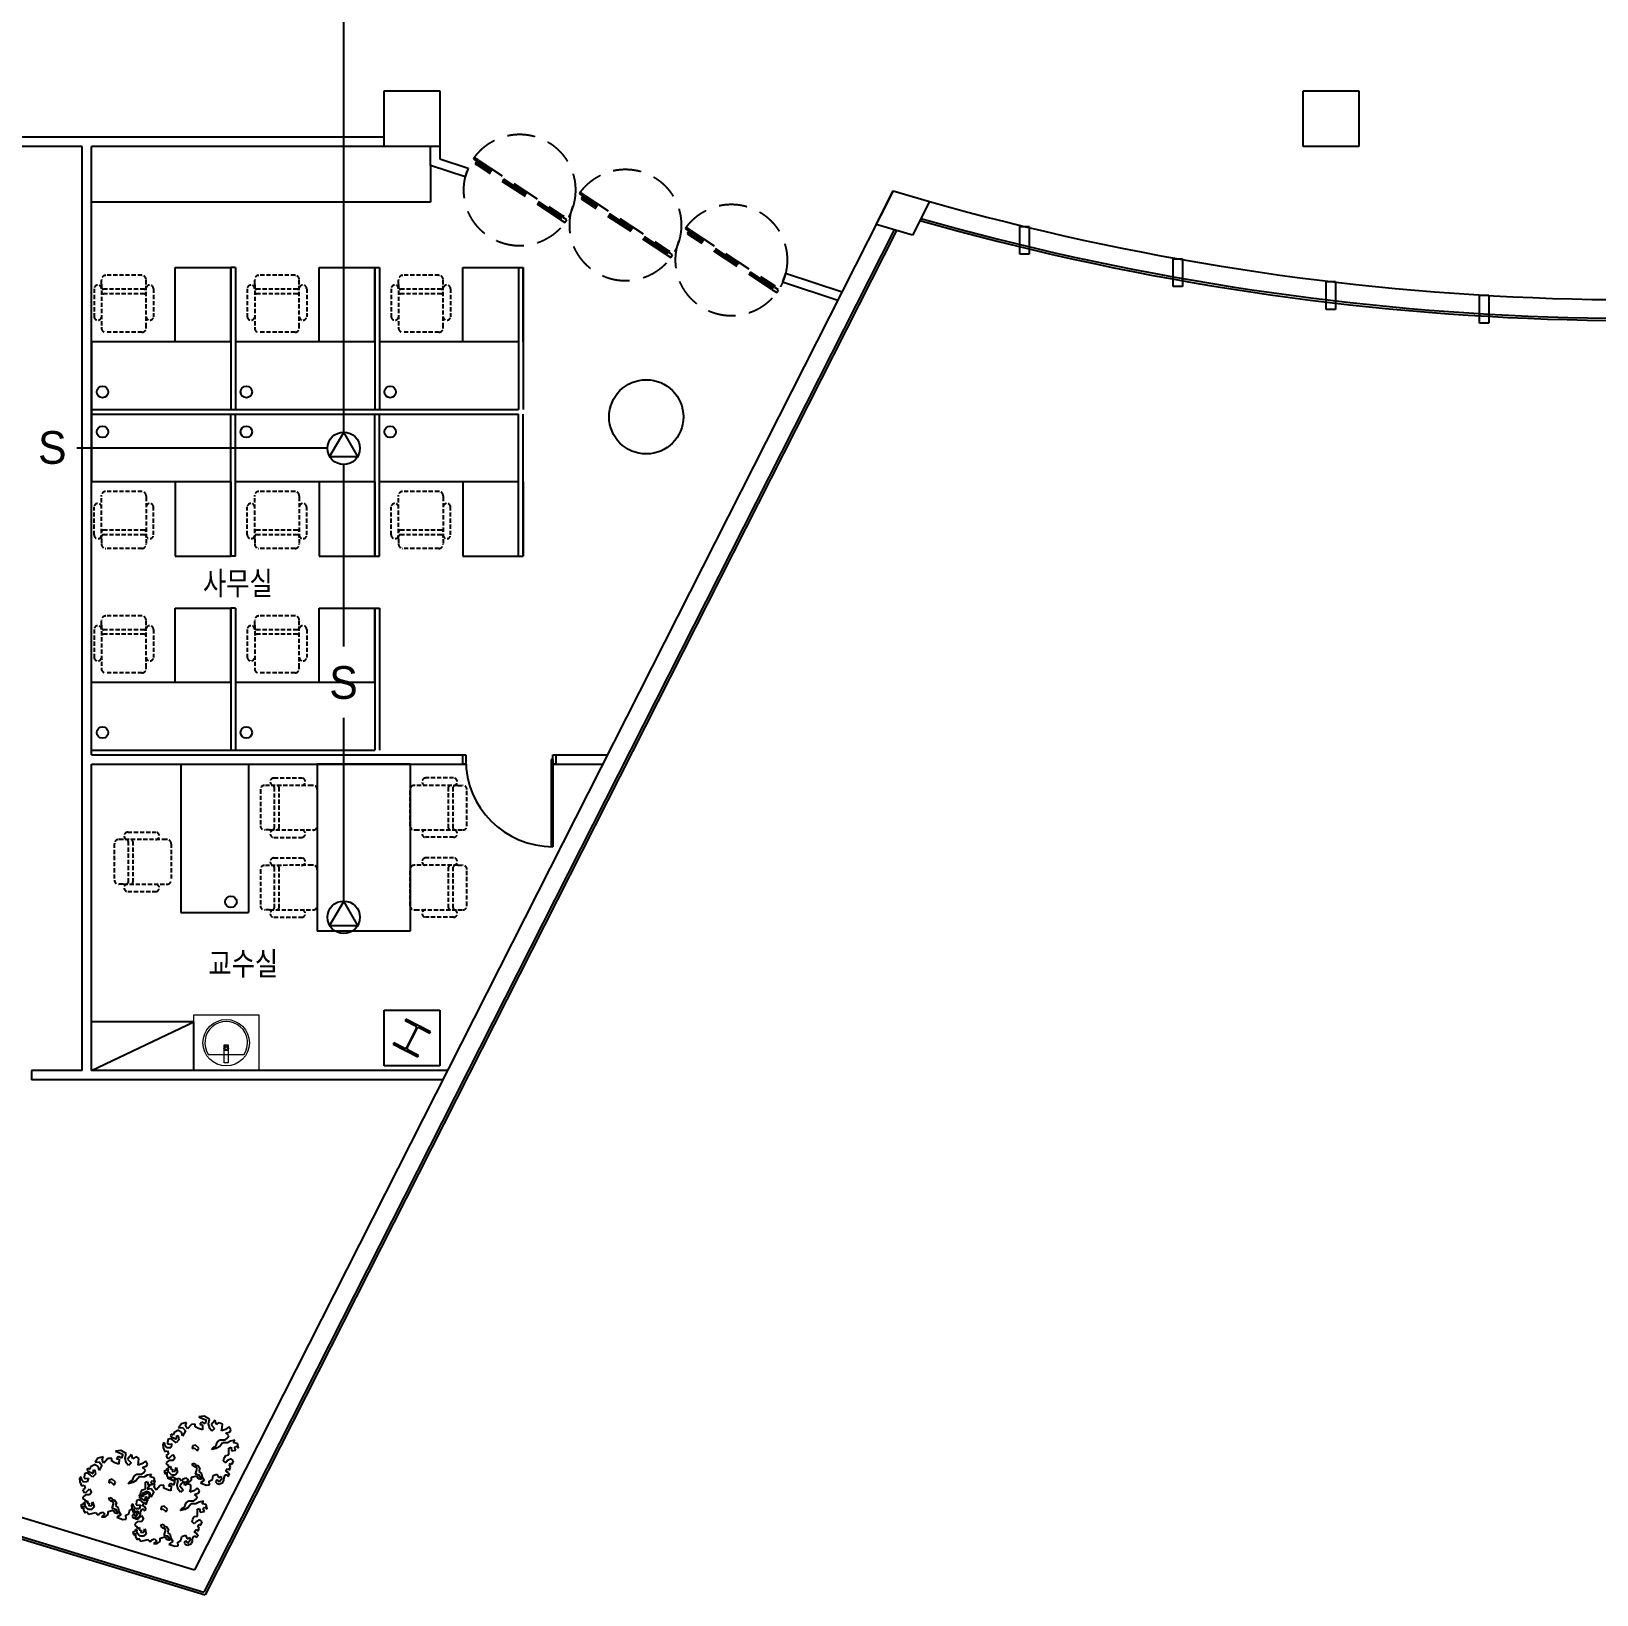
# Model space of a CAD drawing. Header units: millimetres. Extents: x 11414 to 120121, y 3637 to 81420.
# Drawn here: x 56118 to 72980, y 31482 to 48318 of the extents above; entities that cross this region are included whole.
import ezdxf
from ezdxf.enums import TextEntityAlignment as Align

# ---------------------------------------------------------------- set-up
doc = ezdxf.new("R2010")
doc.units = ezdxf.units.MM
doc.header["$LTSCALE"] = 100
for name, pattern in [('ARC-7$0$DASHED4', [4.5, 3, -1.5]), ('ARC-7$0$HID', [2.2, 1.5, -0.7]), ('CEN3', [26, 20, -2, 2, -2])]:
    doc.linetypes.add(name, pattern=pattern)
doc.layers.get('0').update_dxf_attribs({"color": 251})
for name, color, linetype in [('7', 7, 'Continuous'), ('ARC-7$0$A-ELE-8', 8, 'Continuous'), ('ARC-7$0$A-FUR-EXC', 251, 'ARC-7$0$HID'), ('ARC-7$0$A-WIN-GLASS', 4, 'Continuous'), ('ARC-7$0$ARCH', 9, 'Continuous'), ('ARC-7$0$arch-col', 9, 'Continuous'), ('REC', 21, 'Continuous'), ('sp', 21, 'Continuous'), ('SYM', 7, 'Continuous'), ('W2', 2, 'CEN3')]:
    doc.layers.add(name, color=color, linetype=linetype)
doc.layers.add('ARC-7$0$A-FURN', color=251, linetype='Continuous', lineweight=9)
doc.styles.add('ARC-7$0$돋움', font='')
doc.styles.add('ARC-7$0$울릉도l', font='')
doc.styles.add('GHD', font='HYWULM.TTF')
doc.styles.add('lpk', font='HYWULM.TTF')
doc.styles.get('ARC-7$0$돋움').set_extended_font_data('DotumChe')
doc.styles.get('ARC-7$0$울릉도l').set_extended_font_data('Dotum')

# ---------------------------------------------------------------- blocks, each defined once
blk = doc.blocks.new('ARC-7')
at = {"layer": 'ARC-7$0$A-ELE-8', "color": 251, "linetype": 'ARC-7$0$DASHED4'}
for p, q in [((641906, -450827), (641898, -450839)), ((641898, -450839), (641935, -450864)), ((641956, -450860), (641906, -450827)), ((641935, -450864), (641916, -450893)), ((641916, -450893), (641929, -450902)), ((641929, -450902), (641956, -450860)), ((642832, -451494), (641929, -450902)), ((642841, -451480), (641938, -450887)), ((642849, -451467), (641947, -450874)), ((641956, -450860), (642859, -451453)), ((643046, -451204), (643038, -451216)), ((643038, -451216), (643076, -451241)), ((643097, -451237), (643046, -451204)), ((643076, -451241), (643057, -451270)), ((643069, -451279), (643097, -451237)), ((643097, -451237), (643999, -451830)), ((643057, -451270), (643069, -451279)), ((643972, -451871), (643069, -451279)), ((643982, -451857), (643079, -451264)), ((643990, -451844), (643087, -451251)), ((642859, -451453), (642832, -451494)), ((642832, -451494), (642882, -451527)), ((642872, -451461), (642859, -451453)), ((642863, -451473), (642872, -451461)), ((642901, -451498), (642863, -451473)), ((642882, -451527), (642901, -451498)), ((642882, -451527), (642901, -451498)), ((644187, -451581), (644179, -451593)), ((644237, -451614), (644187, -451581)), ((644179, -451593), (644216, -451618)), ((644216, -451618), (644197, -451647)), ((644197, -451647), (644210, -451655)), ((644210, -451655), (644237, -451614)), ((645112, -452248), (644210, -451655)), ((645122, -452234), (644219, -451641)), ((645130, -452221), (644227, -451628)), ((644237, -451614), (645140, -452206)), ((643999, -451830), (643972, -451871)), ((643972, -451871), (644022, -451904)), ((644012, -451838), (643999, -451830)), ((644004, -451850), (644012, -451838)), ((644041, -451875), (644004, -451850)), ((644022, -451904), (644041, -451875)), ((644022, -451904), (644041, -451875)), ((645140, -452206), (645112, -452248)), ((645112, -452248), (645163, -452281)), ((645152, -452215), (645140, -452206)), ((645144, -452227), (645152, -452215)), ((645182, -452252), (645144, -452227)), ((645163, -452281), (645182, -452252)), ((645163, -452281), (645182, -452252))]:
    blk.add_line(p, q, dxfattribs=at)
for centre in [(642394, -451177), (643534, -451554), (644675, -451931)]:
    blk.add_circle(centre, 601, dxfattribs=at)
at = {"layer": 'ARC-7$0$A-FUR-EXC', "color": 251, "ltscale": 0.3}
for p, q in [((637810, -452240), (637810, -452543)), ((637890, -452193), (637890, -452140)), ((637890, -452193), (637890, -452669)), ((638350, -452243), (637910, -452243)), ((638325, -452095), (637935, -452095)), ((638370, -452193), (638370, -452140)), ((638370, -452650), (638370, -452179)), ((638449, -452240), (638449, -452543)), ((639460, -452240), (639460, -452543)), ((639540, -452193), (639540, -452140)), ((639540, -452193), (639540, -452669)), ((640000, -452243), (639560, -452243)), ((639975, -452095), (639585, -452095)), ((640020, -452193), (640020, -452140)), ((640020, -452650), (640020, -452179)), ((640100, -452240), (640100, -452543)), ((641010, -452240), (641010, -452543)), ((641090, -452193), (641090, -452140)), ((641090, -452193), (641090, -452669)), ((641550, -452243), (641110, -452243)), ((641525, -452095), (641135, -452095)), ((641570, -452193), (641570, -452140)), ((641570, -452650), (641570, -452179)), ((641650, -452240), (641650, -452543)), ((638350, -452293), (637910, -452293)), ((640000, -452293), (639560, -452293)), ((641550, -452293), (641110, -452293)), ((638325, -452707), (637935, -452707)), ((638370, -452663), (638370, -452650)), ((639975, -452707), (639585, -452707)), ((640020, -452663), (640020, -452650)), ((641525, -452707), (641135, -452707)), ((641570, -452663), (641570, -452650)), ((638325, -454423), (637935, -454423)), ((639975, -454423), (639585, -454423)), ((641525, -454423), (641135, -454423)), ((637810, -454891), (637810, -454588)), ((637890, -454937), (637890, -454462)), ((638370, -454468), (638370, -454481)), ((638370, -454481), (638370, -454951)), ((638449, -454891), (638449, -454588)), ((639460, -454891), (639460, -454588)), ((639540, -454937), (639540, -454462)), ((640020, -454468), (640020, -454481)), ((640020, -454481), (640020, -454951)), ((640100, -454891), (640100, -454588)), ((641010, -454891), (641010, -454588)), ((641090, -454937), (641090, -454462)), ((641570, -454468), (641570, -454481)), ((641570, -454481), (641570, -454951)), ((641650, -454891), (641650, -454588)), ((637890, -454937), (637890, -454991)), ((638350, -454838), (637910, -454838)), ((638350, -454888), (637910, -454888)), ((638370, -454937), (638370, -454991)), ((639540, -454937), (639540, -454991)), ((640000, -454838), (639560, -454838)), ((640000, -454888), (639560, -454888)), ((640020, -454937), (640020, -454991)), ((641090, -454937), (641090, -454991)), ((641550, -454838), (641110, -454838)), ((641550, -454888), (641110, -454888)), ((641570, -454937), (641570, -454991)), ((638325, -455036), (637935, -455036)), ((639975, -455036), (639585, -455036)), ((641525, -455036), (641135, -455036)), ((638325, -455763), (637935, -455763)), ((639975, -455763), (639585, -455763)), ((637810, -455908), (637810, -456211)), ((637890, -455861), (637890, -455808)), ((637890, -455861), (637890, -456337)), ((638350, -455911), (637910, -455911)), ((638350, -455961), (637910, -455961)), ((638370, -455861), (638370, -455808)), ((638370, -456318), (638370, -455848)), ((638449, -455908), (638449, -456211)), ((639460, -455908), (639460, -456211)), ((639540, -455861), (639540, -455808)), ((639540, -455861), (639540, -456337)), ((640000, -455911), (639560, -455911)), ((640000, -455961), (639560, -455961)), ((640020, -455861), (640020, -455808)), ((640020, -456318), (640020, -455848)), ((640100, -455908), (640100, -456211)), ((638325, -456376), (637935, -456376)), ((638370, -456331), (638370, -456318)), ((639975, -456376), (639585, -456376)), ((640020, -456331), (640020, -456318)), ((639602, -457633), (639602, -458023)), ((639700, -457588), (639646, -457588)), ((640157, -457588), (639686, -457588)), ((639747, -457508), (640050, -457508)), ((639750, -457608), (639750, -458048)), ((639799, -457608), (639799, -458048)), ((640169, -457588), (640157, -457588)), ((640214, -457633), (640214, -458023)), ((641214, -458023), (641214, -457633)), ((641729, -457588), (641253, -457588)), ((641682, -457508), (641379, -457508)), ((641629, -458048), (641629, -457608)), ((641679, -458048), (641679, -457608)), ((641729, -457588), (641782, -457588)), ((641827, -458023), (641827, -457633)), ((638173, -458092), (638476, -458092)), ((639700, -458068), (639646, -458068)), ((639700, -458068), (640176, -458068)), ((639747, -458148), (640050, -458148)), ((641259, -458068), (641272, -458068)), ((641272, -458068), (641742, -458068)), ((641682, -458147), (641379, -458147)), ((641729, -458068), (641782, -458067)), ((638028, -458216), (638028, -458606)), ((638126, -458172), (638073, -458172)), ((638583, -458171), (638113, -458172)), ((638176, -458191), (638176, -458632)), ((638226, -458191), (638226, -458632)), ((638596, -458171), (638583, -458171)), ((638641, -458216), (638641, -458606)), ((639602, -458494), (639602, -458884)), ((639700, -458449), (639646, -458449)), ((640157, -458448), (639686, -458449)), ((639747, -458369), (640050, -458369)), ((639750, -458469), (639750, -458909)), ((639799, -458469), (639799, -458909)), ((640169, -458448), (640157, -458448)), ((640214, -458493), (640214, -458884)), ((641214, -458884), (641214, -458493)), ((641729, -458448), (641253, -458448)), ((641682, -458368), (641379, -458368)), ((641629, -458908), (641629, -458468)), ((641679, -458908), (641679, -458468)), ((641729, -458448), (641782, -458448)), ((641827, -458883), (641827, -458493)), ((638126, -458651), (638073, -458651)), ((638126, -458651), (638602, -458651)), ((638173, -458731), (638476, -458731)), ((639700, -458929), (639646, -458929)), ((639700, -458929), (640176, -458929)), ((641259, -458928), (641272, -458928)), ((641272, -458928), (641742, -458928)), ((641729, -458928), (641782, -458928)), ((639747, -459008), (640050, -459008)), ((641682, -459008), (641379, -459008))]:
    blk.add_line(p, q, dxfattribs=at)
for centre, radius, start, end in [((637850, -452240), 39.9, 359.9486, 179.9486), ((637935, -452140), 44.8, 89.9486, 179.9486), ((637910, -452223), 19.9, 179.9486, 269.9486), ((638325, -452140), 44.8, 0.0513, 90.0513), ((638350, -452223), 19.9, 270.0513, 0.0513), ((638410, -452240), 39.9, 0.0513, 180.0513), ((639500, -452240), 39.9, 359.9486, 179.9486), ((639585, -452140), 44.8, 89.9486, 179.9486), ((639560, -452223), 19.9, 179.9486, 269.9486), ((639975, -452140), 44.8, 0.0513, 90.0513), ((640000, -452223), 19.9, 270.0513, 0.0513), ((640060, -452240), 39.9, 0.0513, 180.0513), ((641050, -452240), 39.9, 359.9486, 179.9486), ((641135, -452140), 44.8, 89.9486, 179.9486), ((641110, -452223), 19.9, 179.9486, 269.9486), ((641525, -452140), 44.8, 0.0513, 90.0513), ((641550, -452223), 19.9, 270.0513, 0.0513), ((641610, -452240), 39.9, 0.0513, 180.0513), ((637910, -452273), 19.9, 179.9486, 269.9486), ((638350, -452273), 19.9, 270.0513, 0.0513), ((639560, -452273), 19.9, 179.9486, 269.9486), ((640000, -452273), 19.9, 270.0513, 0.0513), ((641110, -452273), 19.9, 179.9486, 269.9486), ((641550, -452273), 19.9, 270.0513, 0.0513), ((637850, -452538), 39.9, 186.6393, 359.9486), ((638410, -452538), 39.9, 180.0513, 353.3606), ((639500, -452538), 39.9, 186.6393, 359.9486), ((640060, -452538), 39.9, 180.0513, 353.3606), ((641050, -452538), 39.9, 186.6393, 359.9486), ((641610, -452538), 39.9, 180.0513, 353.3606), ((637934, -452663), 44.8, 187.9409, 269.9486), ((638325, -452663), 44.8, 270.0513, 0.0513), ((639584, -452663), 44.8, 187.9409, 269.9486), ((639975, -452663), 44.8, 270.0513, 0.0513), ((641134, -452663), 44.8, 187.9409, 269.9486), ((641525, -452663), 44.8, 270.0513, 0.0513), ((637934, -454468), 44.8, 90.0518, 172.0595), ((638325, -454468), 44.8, 359.9491, 89.9491), ((639584, -454468), 44.8, 90.0518, 172.0595), ((639975, -454468), 44.8, 359.9491, 89.9491), ((641134, -454468), 44.8, 90.0518, 172.0595), ((641525, -454468), 44.8, 359.9491, 89.9491), ((637850, -454592), 39.9, 0.0518, 173.3611), ((638410, -454592), 39.9, 6.6398, 179.9491), ((639500, -454592), 39.9, 0.0518, 173.3611), ((640060, -454592), 39.9, 6.6398, 179.9491), ((641050, -454592), 39.9, 0.0518, 173.3611), ((641610, -454592), 39.9, 6.6398, 179.9491), ((637850, -454891), 39.9, 180.0518, 0.0518), ((637910, -454858), 19.9, 90.0518, 180.0518), ((637910, -454908), 19.9, 90.0518, 180.0518), ((638350, -454858), 19.9, 359.9491, 89.9491), ((638350, -454908), 19.9, 359.9491, 89.9491), ((638410, -454891), 39.9, 179.9491, 359.9491), ((639500, -454891), 39.9, 180.0518, 0.0518), ((639560, -454858), 19.9, 90.0518, 180.0518), ((639560, -454908), 19.9, 90.0518, 180.0518), ((640000, -454858), 19.9, 359.9491, 89.9491), ((640000, -454908), 19.9, 359.9491, 89.9491), ((640060, -454891), 39.9, 179.9491, 359.9491), ((641050, -454891), 39.9, 180.0518, 0.0518), ((641110, -454858), 19.9, 90.0518, 180.0518), ((641110, -454908), 19.9, 90.0518, 180.0518), ((641550, -454858), 19.9, 359.9491, 89.9491), ((641550, -454908), 19.9, 359.9491, 89.9491), ((641610, -454891), 39.9, 179.9491, 359.9491), ((637935, -454991), 44.8, 180.0518, 270.0518), ((638325, -454991), 44.8, 269.9491, 359.9491), ((639585, -454991), 44.8, 180.0518, 270.0518), ((639975, -454991), 44.8, 269.9491, 359.9491), ((641135, -454991), 44.8, 180.0518, 270.0518), ((641525, -454991), 44.8, 269.9491, 359.9491), ((637935, -455808), 44.8, 89.9486, 179.9486), ((638325, -455808), 44.8, 0.0513, 90.0513), ((639585, -455808), 44.8, 89.9486, 179.9486), ((639975, -455808), 44.8, 0.0513, 90.0513), ((637850, -455908), 39.9, 359.9486, 179.9486), ((637910, -455891), 19.9, 179.9486, 269.9486), ((637910, -455941), 19.9, 179.9486, 269.9486), ((638350, -455891), 19.9, 270.0513, 0.0513), ((638350, -455941), 19.9, 270.0513, 0.0513), ((638410, -455908), 39.9, 0.0513, 180.0513), ((639500, -455908), 39.9, 359.9486, 179.9486), ((639560, -455891), 19.9, 179.9486, 269.9486), ((639560, -455941), 19.9, 179.9486, 269.9486), ((640000, -455891), 19.9, 270.0513, 0.0513), ((640000, -455941), 19.9, 270.0513, 0.0513), ((640060, -455908), 39.9, 0.0513, 180.0513), ((637850, -456207), 39.9, 186.6393, 359.9486), ((638410, -456207), 39.9, 180.0513, 353.3606), ((639500, -456207), 39.9, 186.6393, 359.9486), ((640060, -456207), 39.9, 180.0513, 353.3606), ((637934, -456331), 44.8, 187.9409, 269.9486), ((638325, -456331), 44.8, 270.0513, 0.0513), ((639584, -456331), 44.8, 187.9409, 269.9486), ((639975, -456331), 44.8, 270.0513, 0.0513), ((639646, -457633), 44.8, 90.0515, 180.0515), ((639747, -457548), 39.9, 90.0515, 270.0515), ((639730, -457608), 19.9, 0.0515, 90.0515), ((639780, -457608), 19.9, 0.0515, 90.0515), ((640045, -457548), 39.9, 270.0515, 83.3608), ((640169, -457633), 44.8, 0.0515, 90.0515), ((641259, -457632), 44.8, 97.9411, 179.9488), ((641383, -457548), 39.9, 96.6395, 269.9488), ((641649, -457608), 19.9, 89.9488, 179.9488), ((641699, -457608), 19.9, 89.9488, 179.9488), ((641682, -457548), 39.9, 269.9488, 89.9488), ((641782, -457633), 44.8, 359.9488, 89.9488), ((638173, -458132), 39.9, 90.0515, 270.0515), ((638472, -458131), 39.9, 270.0515, 83.3608), ((639646, -458023), 44.8, 179.9488, 269.9488), ((639747, -458108), 39.9, 89.9488, 269.9488), ((639730, -458048), 19.9, 269.9488, 359.9488), ((639780, -458048), 19.9, 269.9488, 359.9488), ((640045, -458108), 39.9, 276.6395, 89.9488), ((640169, -458024), 44.8, 277.9411, 359.9488), ((641259, -458023), 44.8, 180.0515, 270.0515), ((641383, -458108), 39.9, 90.0515, 263.3608), ((641649, -458048), 19.9, 180.0515, 270.0515), ((641699, -458048), 19.9, 180.0515, 270.0515), ((641682, -458107), 39.9, 270.0515, 90.0515), ((641782, -458023), 44.8, 270.0515, 0.0515), ((638073, -458216), 44.8, 90.0515, 180.0515), ((638156, -458191), 19.9, 0.0515, 90.0515), ((638206, -458191), 19.9, 0.0515, 90.0515), ((638596, -458216), 44.8, 0.0515, 90.0515), ((639646, -458494), 44.8, 90.0515, 180.0515), ((639747, -458409), 39.9, 90.0515, 270.0515), ((639730, -458469), 19.9, 0.0515, 90.0515), ((639780, -458469), 19.9, 0.0515, 90.0515), ((640045, -458409), 39.9, 270.0515, 83.3608), ((640169, -458493), 44.8, 0.0515, 90.0515), ((641259, -458493), 44.8, 97.9411, 179.9488), ((641383, -458408), 39.9, 96.6395, 269.9488), ((641649, -458468), 19.9, 89.9488, 179.9488), ((641699, -458468), 19.9, 89.9488, 179.9488), ((641682, -458408), 39.9, 269.9488, 89.9488), ((641782, -458493), 44.8, 359.9488, 89.9488), ((638073, -458607), 44.8, 179.9488, 269.9488), ((638173, -458691), 39.9, 89.9488, 269.9488), ((638156, -458632), 19.9, 269.9488, 359.9488), ((638206, -458632), 19.9, 269.9488, 359.9488), ((638472, -458692), 39.9, 276.6395, 89.9488), ((638596, -458607), 44.8, 277.9411, 359.9488), ((639646, -458884), 44.8, 179.9488, 269.9488), ((639747, -458969), 39.9, 89.9488, 269.9488), ((639730, -458909), 19.9, 269.9488, 359.9488), ((639780, -458909), 19.9, 269.9488, 359.9488), ((640045, -458969), 39.9, 276.6395, 89.9488), ((640169, -458884), 44.8, 277.9411, 359.9488), ((641259, -458884), 44.8, 180.0515, 270.0515), ((641383, -458968), 39.9, 90.0515, 263.3608), ((641649, -458908), 19.9, 180.0515, 270.0515), ((641699, -458908), 19.9, 180.0515, 270.0515), ((641682, -458968), 39.9, 270.0515, 90.0515), ((641782, -458883), 44.8, 270.0515, 0.0515)]:
    blk.add_arc(centre, radius, start, end, dxfattribs=at)
at = {"layer": 'ARC-7$0$A-FURN', "color": 251}
for p, q in [((638883, -460658), (638883, -460058)), ((638883, -460058), (639583, -460059)), ((639583, -460059), (639583, -460659)), ((639042, -460487), (639423, -460487)), ((639210, -460380), (639255, -460380)), ((639210, -460574), (639210, -460380)), ((639255, -460380), (639255, -460574)), ((639583, -460659), (638883, -460658)), ((639255, -460574), (639210, -460574))]:
    blk.add_line(p, q, dxfattribs=at)
for centre, radius in [((639233, -460359), 250), ((639233, -460419), 25), ((639233, -460419), 15)]:
    blk.add_circle(centre, radius, dxfattribs=at)
blk.add_arc((639233, -460359), 230, 325.9196, 214.0804, dxfattribs=at)
at = {"layer": 'ARC-7$0$A-WIN-GLASS', "color": 251}
blk.add_line((642753, -458248), (642733, -458248), dxfattribs=at)
at = {"layer": 'ARC-7$0$ARCH', "color": 251}
for p, q in [((640933, -450608), (636933, -450608)), ((637683, -450708), (636933, -450708)), ((637683, -460658), (637683, -450708)), ((640933, -450708), (637783, -450708)), ((637783, -457258), (637783, -450708)), ((641433, -450912), (641433, -450708)), ((641533, -450708), (641533, -450840)), ((641533, -450840), (641839, -450941)), ((641808, -451036), (641433, -450912)), ((641839, -450941), (641808, -451036)), ((646418, -451186), (638890, -466034)), ((646235, -451548), (646418, -451186)), ((646418, -451186), (646809, -451299)), ((646809, -451299), (646625, -451662)), ((646625, -451662), (646235, -451548)), ((647783, -451868), (647783, -451568)), ((647783, -451568), (647883, -451568)), ((647883, -451568), (647883, -451868)), ((646430, -451605), (638993, -466275)), ((646454, -451612), (639005, -466303)), ((647883, -451868), (647783, -451868)), ((649433, -452216), (649433, -451916)), ((649433, -451916), (649533, -451916)), ((649533, -451916), (649533, -452216)), ((639283, -452010), (639283, -453540)), ((639283, -452010), (639283, -453540)), ((639333, -452010), (639283, -452010)), ((639333, -452010), (639333, -453540)), ((640833, -452010), (640833, -453540)), ((640833, -452010), (640883, -452010)), ((640883, -452010), (640883, -453540)), ((642383, -452010), (642383, -453540)), ((642383, -452010), (642433, -452010)), ((642433, -452010), (642433, -453540)), ((645259, -452071), (645227, -452166)), ((645259, -452071), (645867, -452272)), ((645227, -452166), (645821, -452363)), ((649533, -452216), (649433, -452216)), ((651083, -452462), (651083, -452162)), ((651083, -452162), (651183, -452162)), ((651183, -452162), (651183, -452462)), ((652733, -452609), (652733, -452309)), ((652733, -452309), (652833, -452309)), ((652833, -452309), (652833, -452609)), ((651183, -452462), (651083, -452462)), ((652833, -452609), (652733, -452609)), ((637783, -453540), (642383, -453540)), ((637783, -453590), (642383, -453590)), ((639283, -455120), (639283, -453590)), ((639283, -455120), (639283, -453590)), ((639333, -455120), (639333, -453590)), ((640833, -455120), (640833, -453590)), ((640883, -455120), (640883, -453590)), ((642383, -455120), (642383, -453590)), ((642433, -455120), (642433, -453590)), ((639333, -455120), (639283, -455120)), ((640833, -455120), (640883, -455120)), ((642383, -455120), (642433, -455120)), ((639283, -455678), (639283, -457208)), ((639283, -455678), (639283, -457208)), ((639333, -455678), (639283, -455678)), ((639333, -455678), (639333, -457208)), ((640833, -455678), (640833, -457208)), ((640833, -455678), (640883, -455678)), ((640883, -455678), (640883, -457208)), ((637783, -457208), (640833, -457208)), ((637783, -457258), (641813, -457258)), ((637783, -457258), (640833, -457258)), ((641783, -457358), (641783, -457258)), ((641783, -457258), (641813, -457258)), ((641813, -457258), (641813, -457358)), ((642733, -457308), (642733, -458248)), ((642753, -457308), (642733, -457308)), ((642753, -457258), (643340, -457258)), ((642753, -457358), (642753, -457258)), ((642753, -457258), (642783, -457258)), ((642753, -457308), (642753, -458248)), ((642783, -457258), (642783, -457358)), ((637783, -457358), (641813, -457358)), ((637783, -460658), (637783, -457358)), ((641813, -457358), (641783, -457358)), ((642753, -457358), (643289, -457358)), ((642783, -457358), (642753, -457358)), ((640933, -460008), (641533, -460008)), ((640933, -460608), (640933, -460008)), ((641533, -460008), (641533, -460608)), ((641167, -460107), (641160, -460120)), ((641167, -460107), (641160, -460120)), ((641167, -460107), (641160, -460120)), ((641167, -460107), (641160, -460120)), ((641167, -460107), (641160, -460120)), ((641167, -460107), (641160, -460120)), ((641160, -460120), (641273, -460178)), ((641160, -460120), (641273, -460178)), ((641160, -460120), (641273, -460178)), ((641160, -460120), (641273, -460178)), ((641160, -460120), (641273, -460178)), ((641160, -460120), (641273, -460178)), ((641434, -460242), (641167, -460107)), ((641434, -460242), (641167, -460107)), ((641434, -460242), (641167, -460107)), ((641434, -460242), (641167, -460107)), ((641434, -460242), (641167, -460107)), ((641434, -460242), (641167, -460107)), ((641281, -460202), (641175, -460411)), ((641281, -460202), (641175, -460411)), ((641281, -460202), (641175, -460411)), ((641281, -460202), (641175, -460411)), ((641281, -460202), (641175, -460411)), ((641281, -460202), (641175, -460411)), ((641184, -460415), (641290, -460206)), ((641184, -460415), (641290, -460206)), ((641184, -460415), (641290, -460206)), ((641184, -460415), (641290, -460206)), ((641184, -460415), (641290, -460206)), ((641184, -460415), (641290, -460206)), ((641314, -460198), (641428, -460256)), ((641314, -460198), (641428, -460256)), ((641314, -460198), (641428, -460256)), ((641314, -460198), (641428, -460256)), ((641314, -460198), (641428, -460256)), ((641314, -460198), (641428, -460256)), ((641428, -460256), (641434, -460242)), ((641428, -460256), (641434, -460242)), ((641428, -460256), (641434, -460242)), ((641428, -460256), (641434, -460242)), ((641428, -460256), (641434, -460242)), ((641428, -460256), (641434, -460242)), ((641038, -460361), (641031, -460374)), ((641038, -460361), (641031, -460374)), ((641038, -460361), (641031, -460374)), ((641038, -460361), (641031, -460374)), ((641038, -460361), (641031, -460374)), ((641038, -460361), (641031, -460374)), ((641031, -460374), (641299, -460510)), ((641031, -460374), (641299, -460510)), ((641031, -460374), (641299, -460510)), ((641031, -460374), (641299, -460510)), ((641031, -460374), (641299, -460510)), ((641031, -460374), (641299, -460510)), ((641151, -460418), (641038, -460361)), ((641151, -460418), (641038, -460361)), ((641151, -460418), (641038, -460361)), ((641151, -460418), (641038, -460361)), ((641151, -460418), (641038, -460361)), ((641151, -460418), (641038, -460361)), ((641306, -460497), (641192, -460439)), ((641306, -460497), (641192, -460439)), ((641306, -460497), (641192, -460439)), ((641306, -460497), (641192, -460439)), ((641306, -460497), (641192, -460439)), ((641306, -460497), (641192, -460439)), ((641299, -460510), (641306, -460497)), ((641299, -460510), (641306, -460497)), ((641299, -460510), (641306, -460497)), ((641299, -460510), (641306, -460497)), ((641299, -460510), (641306, -460497)), ((641299, -460510), (641306, -460497)), ((637683, -460658), (637134, -460658)), ((637683, -460658), (637134, -460658)), ((637134, -460658), (637134, -460758)), ((641616, -460658), (637783, -460658)), ((641616, -460658), (637783, -460658)), ((641533, -460608), (640933, -460608)), ((641565, -460758), (637134, -460758)), ((641565, -460758), (637134, -460758)), ((630983, -463635), (638890, -466034)), ((630759, -463801), (639005, -466303)), ((630783, -463783), (638993, -466275)), ((638996, -464380), (638939, -464387)), ((638939, -464387), (638984, -464408)), ((639054, -464414), (638996, -464380)), ((638671, -464556), (638662, -464586)), ((638718, -464533), (638671, -464556)), ((638753, -464553), (638718, -464533)), ((638750, -464462), (638720, -464507)), ((638720, -464507), (638764, -464502)), ((638804, -464449), (638750, -464462)), ((638762, -464597), (638753, -464553)), ((638793, -464539), (638762, -464597)), ((638764, -464502), (638793, -464539)), ((638795, -464486), (638804, -464449)), ((638815, -464518), (638795, -464486)), ((638858, -464469), (638815, -464518)), ((638899, -464467), (638858, -464469)), ((638899, -464497), (638899, -464467)), ((638934, -464513), (638899, -464497)), ((638977, -464527), (638934, -464513)), ((638972, -464446), (638948, -464472)), ((638948, -464472), (638978, -464473)), ((639005, -464464), (638972, -464446)), ((638978, -464473), (638977, -464527)), ((638984, -464408), (639018, -464421)), ((639018, -464421), (639005, -464464)), ((639044, -464464), (639054, -464414)), ((639055, -464513), (639044, -464464)), ((639077, -464543), (639055, -464513)), ((639113, -464423), (639070, -464473)), ((639070, -464473), (639107, -464515)), ((639107, -464515), (639077, -464543)), ((639126, -464470), (639113, -464423)), ((639158, -464451), (639126, -464470)), ((639192, -464467), (639158, -464451)), ((639182, -464540), (639189, -464504)), ((639225, -464525), (639182, -464540)), ((639189, -464504), (639192, -464467)), ((639260, -464497), (639225, -464525)), ((639229, -464565), (639277, -464548)), ((639263, -464592), (639229, -464565)), ((639283, -464527), (639260, -464497)), ((639277, -464548), (639283, -464527)), ((638570, -464669), (638552, -464678)), ((638552, -464678), (638553, -464718)), ((638553, -464718), (638566, -464745)), ((638577, -464700), (638570, -464669)), ((638595, -464721), (638577, -464700)), ((638635, -464720), (638595, -464721)), ((638604, -464633), (638601, -464680)), ((638601, -464680), (638620, -464683)), ((638638, -464622), (638604, -464633)), ((638620, -464683), (638647, -464678)), ((638643, -464574), (638631, -464588)), ((638631, -464588), (638644, -464602)), ((638647, -464678), (638635, -464720)), ((638665, -464642), (638638, -464622)), ((638662, -464586), (638643, -464574)), ((638644, -464602), (638697, -464629)), ((638693, -464668), (638665, -464642)), ((638723, -464635), (638693, -464668)), ((638697, -464629), (638702, -464588)), ((638702, -464588), (638715, -464593)), ((638715, -464593), (638723, -464635)), ((638870, -464699), (638867, -464729)), ((638867, -464729), (638889, -464720)), ((638903, -464691), (638870, -464699)), ((638889, -464720), (638925, -464754)), ((638939, -464724), (638903, -464691)), ((638925, -464754), (638939, -464724)), ((639076, -464741), (639095, -464714)), ((639126, -464727), (639076, -464741)), ((639095, -464714), (639122, -464702)), ((639122, -464702), (639140, -464656)), ((639164, -464706), (639126, -464727)), ((639140, -464656), (639168, -464637)), ((639193, -464666), (639164, -464706)), ((639168, -464637), (639222, -464637)), ((639246, -464668), (639193, -464666)), ((639222, -464637), (639241, -464622)), ((639241, -464622), (639263, -464592)), ((639281, -464648), (639246, -464668)), ((639262, -464724), (639286, -464715)), ((639263, -464798), (639262, -464724)), ((639326, -464638), (639281, -464648)), ((639286, -464715), (639291, -464755)), ((639312, -464666), (639326, -464638)), ((639355, -464675), (639312, -464666)), ((639324, -464717), (639337, -464704)), ((639337, -464748), (639324, -464717)), ((639337, -464704), (639366, -464726)), ((639366, -464726), (639355, -464675)), ((637820, -464902), (637772, -464925)), ((637854, -464922), (637820, -464902)), ((637851, -464831), (637821, -464876)), ((637821, -464876), (637866, -464871)), ((637906, -464818), (637851, -464831)), ((637866, -464871), (637894, -464908)), ((637897, -464855), (637906, -464818)), ((637916, -464887), (637897, -464855)), ((637959, -464838), (637916, -464887)), ((638001, -464836), (637959, -464838)), ((638001, -464866), (638001, -464836)), ((638035, -464882), (638001, -464866)), ((638078, -464896), (638035, -464882)), ((638097, -464749), (638041, -464756)), ((638041, -464756), (638085, -464777)), ((638073, -464815), (638050, -464841)), ((638050, -464841), (638080, -464842)), ((638106, -464833), (638073, -464815)), ((638080, -464842), (638078, -464896)), ((638085, -464777), (638119, -464790)), ((638155, -464783), (638097, -464749)), ((638119, -464790), (638106, -464833)), ((638145, -464833), (638155, -464783)), ((638156, -464882), (638145, -464833)), ((638179, -464912), (638156, -464882)), ((638214, -464792), (638171, -464842)), ((638171, -464842), (638209, -464884)), ((638209, -464884), (638179, -464912)), ((638228, -464839), (638214, -464792)), ((638259, -464820), (638228, -464839)), ((638293, -464836), (638259, -464820)), ((638283, -464909), (638290, -464873)), ((638326, -464894), (638283, -464909)), ((638290, -464873), (638293, -464836)), ((638362, -464866), (638326, -464894)), ((638384, -464896), (638362, -464866)), ((638378, -464917), (638384, -464896)), ((638566, -464745), (638573, -464762)), ((638573, -464762), (638602, -464755)), ((638611, -464791), (638588, -464804)), ((638588, -464804), (638598, -464833)), ((638616, -464858), (638588, -464882)), ((638588, -464882), (638589, -464899)), ((638589, -464899), (638615, -464914)), ((638598, -464833), (638622, -464829)), ((638602, -464755), (638611, -464791)), ((638660, -464859), (638616, -464858)), ((638622, -464829), (638659, -464794)), ((638659, -464794), (638681, -464833)), ((638681, -464833), (638660, -464859)), ((638867, -464906), (638877, -464887)), ((638877, -464887), (638899, -464895)), ((638899, -464895), (638903, -464915)), ((639204, -464862), (639211, -464834)), ((639228, -464882), (639204, -464862)), ((639211, -464834), (639228, -464804)), ((639228, -464804), (639263, -464798)), ((639248, -464859), (639228, -464882)), ((639288, -464840), (639248, -464859)), ((639268, -464904), (639281, -464887)), ((639279, -464931), (639268, -464904)), ((639281, -464887), (639297, -464898)), ((639311, -464862), (639288, -464840)), ((639291, -464755), (639337, -464748)), ((639297, -464898), (639311, -464862)), ((637671, -465038), (637653, -465047)), ((637653, -465047), (637655, -465087)), ((637678, -465069), (637671, -465038)), ((637696, -465090), (637678, -465069)), ((637705, -465002), (637702, -465049)), ((637702, -465049), (637722, -465052)), ((637740, -464991), (637705, -465002)), ((637722, -465052), (637748, -465047)), ((637744, -464943), (637732, -464957)), ((637732, -464957), (637745, -464971)), ((637748, -465047), (637736, -465089)), ((637766, -465011), (637740, -464991)), ((637763, -464955), (637744, -464943)), ((637745, -464971), (637799, -464998)), ((637772, -464925), (637763, -464955)), ((637794, -465037), (637766, -465011)), ((637824, -465004), (637794, -465037)), ((637799, -464998), (637803, -464957)), ((637803, -464957), (637817, -464962)), ((637817, -464962), (637824, -465004)), ((637863, -464966), (637854, -464922)), ((637894, -464908), (637863, -464966)), ((637971, -465068), (637968, -465098)), ((638004, -465060), (637971, -465068)), ((638041, -465093), (638004, -465060)), ((638196, -465083), (638223, -465071)), ((638223, -465071), (638241, -465025)), ((638241, -465025), (638269, -465006)), ((638295, -465035), (638265, -465075)), ((638269, -465006), (638323, -465006)), ((638347, -465037), (638295, -465035)), ((638323, -465006), (638342, -464991)), ((638330, -464934), (638378, -464917)), ((638364, -464961), (638330, -464934)), ((638342, -464991), (638364, -464961)), ((638382, -465017), (638347, -465037)), ((638427, -465007), (638382, -465017)), ((638413, -465035), (638427, -465007)), ((638456, -465044), (638413, -465035)), ((638425, -465086), (638439, -465073)), ((638439, -465073), (638467, -465095)), ((638467, -465095), (638456, -465044)), ((638588, -464964), (638566, -464971)), ((638566, -464971), (638577, -465004)), ((638577, -465004), (638595, -464982)), ((638594, -464944), (638588, -464964)), ((638611, -464951), (638594, -464944)), ((638595, -464982), (638595, -465022)), ((638595, -465022), (638611, -465054)), ((638658, -465037), (638601, -465045)), ((638601, -465045), (638646, -465065)), ((638615, -464914), (638608, -464929)), ((638608, -464929), (638638, -464923)), ((638608, -464977), (638611, -464951)), ((638628, -464999), (638608, -464977)), ((638611, -465054), (638628, -465039)), ((638647, -465015), (638628, -464999)), ((638628, -465039), (638653, -465068)), ((638638, -464923), (638634, -464948)), ((638634, -464948), (638656, -464950)), ((638646, -465065), (638680, -465079)), ((638683, -465015), (638647, -465015)), ((638656, -464950), (638652, -464977)), ((638652, -464977), (638684, -464972)), ((638653, -465068), (638686, -465061)), ((638715, -465071), (638658, -465037)), ((638708, -464988), (638683, -465015)), ((638684, -464972), (638693, -464935)), ((638686, -465061), (638726, -465049)), ((638693, -464935), (638708, -464988)), ((638705, -465122), (638715, -465071)), ((638726, -465049), (638753, -465077)), ((638753, -465077), (638770, -465057)), ((638770, -465057), (638800, -465044)), ((638826, -465068), (638790, -465095)), ((638800, -465044), (638826, -465068)), ((638828, -465094), (638861, -465071)), ((638859, -465039), (638913, -465022)), ((638861, -465071), (638859, -465039)), ((638894, -464927), (638867, -464906)), ((638922, -464942), (638894, -464927)), ((638903, -464915), (638926, -464908)), ((638903, -465006), (638913, -464968)), ((638943, -465017), (638903, -465006)), ((638913, -464968), (638922, -464942)), ((638913, -465022), (638932, -465052)), ((638926, -464908), (638948, -464941)), ((638932, -465052), (638966, -465058)), ((638948, -464941), (638938, -464975)), ((638938, -464975), (638968, -464999)), ((638966, -465058), (638943, -465017)), ((638996, -465073), (638955, -465100)), ((638968, -464999), (638971, -465030)), ((638971, -465030), (638996, -465073)), ((639051, -465079), (639085, -465062)), ((639085, -465062), (639094, -465021)), ((639094, -465021), (639131, -465004)), ((639135, -465066), (639119, -465089)), ((639131, -465004), (639149, -465042)), ((639158, -465093), (639135, -465066)), ((639149, -465042), (639179, -465030)), ((639183, -465058), (639158, -465093)), ((639179, -465030), (639183, -465058)), ((639197, -465094), (639208, -465070)), ((639208, -465070), (639210, -465045)), ((639210, -465045), (639223, -465013)), ((639223, -465013), (639246, -465013)), ((639228, -464972), (639247, -464944)), ((639259, -464991), (639228, -464972)), ((639246, -465013), (639250, -465030)), ((639247, -464944), (639269, -464962)), ((639250, -465030), (639269, -465015)), ((639269, -465015), (639259, -464991)), ((639269, -464962), (639279, -464931)), ((637655, -465087), (637667, -465114)), ((637667, -465114), (637674, -465131)), ((637674, -465131), (637704, -465124)), ((637713, -465160), (637689, -465173)), ((637689, -465173), (637699, -465202)), ((637717, -465227), (637689, -465251)), ((637736, -465089), (637696, -465090)), ((637699, -465202), (637723, -465198)), ((637704, -465124), (637713, -465160)), ((637762, -465228), (637717, -465227)), ((637723, -465198), (637760, -465163)), ((637760, -465163), (637782, -465202)), ((637782, -465202), (637762, -465228)), ((637968, -465098), (637991, -465089)), ((637991, -465089), (638026, -465123)), ((638026, -465123), (638041, -465093)), ((638177, -465110), (638196, -465083)), ((638228, -465096), (638177, -465110)), ((638265, -465075), (638228, -465096)), ((638304, -465232), (638293, -465245)), ((638324, -465244), (638304, -465232)), ((638305, -465231), (638312, -465203)), ((638329, -465251), (638305, -465231)), ((638312, -465203), (638329, -465173)), ((638333, -465214), (638324, -465244)), ((638329, -465173), (638364, -465167)), ((638349, -465228), (638329, -465251)), ((638380, -465190), (638333, -465214)), ((638389, -465209), (638349, -465228)), ((638363, -465093), (638387, -465084)), ((638364, -465167), (638363, -465093)), ((638414, -465211), (638380, -465190)), ((638411, -465119), (638382, -465165)), ((638382, -465165), (638426, -465159)), ((638387, -465084), (638393, -465124)), ((638412, -465231), (638389, -465209)), ((638393, -465124), (638439, -465117)), ((638398, -465267), (638412, -465231)), ((638466, -465107), (638411, -465119)), ((638423, -465254), (638414, -465211)), ((638454, -465196), (638423, -465254)), ((638439, -465117), (638425, -465086)), ((638426, -465159), (638454, -465196)), ((638457, -465144), (638466, -465107)), ((638477, -465176), (638457, -465144)), ((638520, -465127), (638477, -465176)), ((638561, -465125), (638520, -465127)), ((638561, -465155), (638561, -465125)), ((638595, -465171), (638561, -465155)), ((638638, -465185), (638595, -465171)), ((638634, -465104), (638610, -465129)), ((638610, -465129), (638640, -465131)), ((638666, -465122), (638634, -465104)), ((638640, -465131), (638638, -465185)), ((638680, -465079), (638666, -465122)), ((638717, -465171), (638705, -465122)), ((638739, -465200), (638717, -465171)), ((638775, -465080), (638732, -465131)), ((638732, -465131), (638769, -465172)), ((638769, -465172), (638739, -465200)), ((638788, -465128), (638775, -465080)), ((638819, -465109), (638788, -465128)), ((638790, -465095), (638828, -465094)), ((638853, -465125), (638819, -465109)), ((638843, -465198), (638851, -465162)), ((638886, -465183), (638843, -465198)), ((638851, -465162), (638853, -465125)), ((638922, -465155), (638886, -465183)), ((638891, -465223), (638938, -465205)), ((638925, -465249), (638891, -465223)), ((638944, -465185), (638922, -465155)), ((638938, -465205), (638944, -465185)), ((638955, -465100), (639017, -465125)), ((639017, -465125), (639054, -465119)), ((639054, -465119), (639051, -465079)), ((639119, -465089), (639134, -465106)), ((639134, -465106), (639156, -465112)), ((639156, -465112), (639197, -465094)), ((637689, -465333), (637667, -465340)), ((637667, -465340), (637678, -465373)), ((637678, -465373), (637696, -465351)), ((637689, -465251), (637690, -465268)), ((637695, -465313), (637689, -465333)), ((637690, -465268), (637716, -465283)), ((637713, -465320), (637695, -465313)), ((637696, -465351), (637696, -465391)), ((637696, -465391), (637713, -465423)), ((637716, -465283), (637709, -465298)), ((637709, -465298), (637740, -465292)), ((637709, -465346), (637713, -465320)), ((637729, -465368), (637709, -465346)), ((637713, -465423), (637729, -465408)), ((637748, -465384), (637729, -465368)), ((637729, -465408), (637754, -465437)), ((637740, -465292), (637735, -465317)), ((637735, -465317), (637757, -465319)), ((637784, -465384), (637748, -465384)), ((637757, -465319), (637753, -465346)), ((637753, -465346), (637785, -465341)), ((637809, -465357), (637784, -465384)), ((637785, -465341), (637794, -465304)), ((637794, -465304), (637809, -465357)), ((637960, -465408), (638014, -465391)), ((637962, -465440), (637960, -465408)), ((637968, -465275), (637978, -465256)), ((637995, -465297), (637968, -465275)), ((637978, -465256), (638001, -465264)), ((638023, -465311), (637995, -465297)), ((638001, -465264), (638004, -465284)), ((638004, -465284), (638027, -465277)), ((638004, -465375), (638014, -465337)), ((638044, -465386), (638004, -465375)), ((638014, -465337), (638023, -465311)), ((638014, -465391), (638033, -465421)), ((638027, -465277), (638050, -465310)), ((638050, -465310), (638040, -465344)), ((638040, -465344), (638069, -465368)), ((638068, -465427), (638044, -465386)), ((638069, -465368), (638072, -465399)), ((638072, -465399), (638097, -465442)), ((638186, -465432), (638195, -465390)), ((638195, -465390), (638232, -465373)), ((638231, -465327), (638213, -465336)), ((638213, -465336), (638215, -465376)), ((638215, -465376), (638227, -465403)), ((638227, -465403), (638235, -465420)), ((638239, -465358), (638231, -465327)), ((638232, -465373), (638250, -465411)), ((638257, -465379), (638239, -465358)), ((638250, -465411), (638280, -465399)), ((638297, -465378), (638257, -465379)), ((638266, -465291), (638262, -465337)), ((638262, -465337), (638282, -465340)), ((638300, -465279), (638266, -465291)), ((638280, -465399), (638284, -465427)), ((638282, -465340), (638309, -465336)), ((638293, -465245), (638306, -465260)), ((638309, -465336), (638297, -465378)), ((638326, -465300), (638300, -465279)), ((638306, -465260), (638359, -465287)), ((638311, -465414), (638324, -465382)), ((638324, -465382), (638347, -465382)), ((638355, -465325), (638326, -465300)), ((638329, -465341), (638348, -465313)), ((638360, -465360), (638329, -465341)), ((638347, -465382), (638351, -465399)), ((638348, -465313), (638371, -465331)), ((638351, -465399), (638371, -465384)), ((638384, -465293), (638355, -465325)), ((638359, -465287), (638364, -465245)), ((638371, -465384), (638360, -465360)), ((638364, -465245), (638377, -465251)), ((638369, -465273), (638382, -465256)), ((638381, -465300), (638369, -465273)), ((638371, -465331), (638381, -465300)), ((638377, -465251), (638384, -465293)), ((638382, -465256), (638398, -465267)), ((638531, -465356), (638528, -465387)), ((638528, -465387), (638551, -465378)), ((638564, -465349), (638531, -465356)), ((638551, -465378), (638586, -465411)), ((638601, -465382), (638564, -465349)), ((638586, -465411), (638601, -465382)), ((638738, -465398), (638757, -465371)), ((638788, -465385), (638738, -465398)), ((638757, -465371), (638784, -465360)), ((638784, -465360), (638802, -465314)), ((638825, -465364), (638788, -465385)), ((638802, -465314), (638830, -465294)), ((638855, -465324), (638825, -465364)), ((638830, -465294), (638883, -465294)), ((638907, -465325), (638855, -465324)), ((638883, -465294), (638902, -465279)), ((638902, -465279), (638925, -465249)), ((638943, -465306), (638907, -465325)), ((638924, -465382), (638947, -465373)), ((638925, -465456), (638924, -465382)), ((638987, -465296), (638943, -465306)), ((638947, -465373), (638953, -465413)), ((638953, -465413), (638999, -465406)), ((638974, -465324), (638987, -465296)), ((639017, -465333), (638974, -465324)), ((638986, -465374), (638999, -465361)), ((638999, -465406), (638986, -465374)), ((638999, -465361), (639027, -465383)), ((639027, -465383), (639017, -465333)), ((637754, -465437), (637787, -465430)), ((637787, -465430), (637827, -465418)), ((637827, -465418), (637854, -465446)), ((637854, -465446), (637871, -465426)), ((637871, -465426), (637901, -465413)), ((637927, -465437), (637891, -465464)), ((637891, -465464), (637929, -465463)), ((637901, -465413), (637927, -465437)), ((637929, -465463), (637962, -465440)), ((638033, -465421), (638068, -465427)), ((638097, -465442), (638056, -465469)), ((638056, -465469), (638118, -465494)), ((638118, -465494), (638155, -465488)), ((638152, -465448), (638186, -465432)), ((638155, -465488), (638152, -465448)), ((638237, -465435), (638220, -465458)), ((638220, -465458), (638235, -465475)), ((638235, -465420), (638264, -465413)), ((638235, -465475), (638258, -465481)), ((638259, -465462), (638237, -465435)), ((638273, -465449), (638249, -465462)), ((638249, -465462), (638260, -465490)), ((638278, -465516), (638249, -465539)), ((638249, -465539), (638251, -465557)), ((638251, -465557), (638276, -465572)), ((638258, -465481), (638298, -465463)), ((638284, -465427), (638259, -465462)), ((638260, -465490), (638284, -465487)), ((638264, -465413), (638273, -465449)), ((638276, -465572), (638270, -465587)), ((638322, -465517), (638278, -465516)), ((638284, -465487), (638320, -465451)), ((638298, -465463), (638309, -465439)), ((638309, -465439), (638311, -465414)), ((638320, -465451), (638343, -465490)), ((638343, -465490), (638322, -465517)), ((638528, -465564), (638539, -465545)), ((638555, -465585), (638528, -465564)), ((638539, -465545), (638561, -465552)), ((638561, -465552), (638564, -465573)), ((638564, -465573), (638588, -465566)), ((638588, -465566), (638610, -465598)), ((638866, -465520), (638873, -465491)), ((638889, -465539), (638866, -465520)), ((638873, -465491), (638889, -465462)), ((638889, -465462), (638925, -465456)), ((638910, -465517), (638889, -465539)), ((638950, -465498), (638910, -465517)), ((638929, -465561), (638943, -465545)), ((638941, -465588), (638929, -465561)), ((638943, -465545), (638959, -465556)), ((638973, -465520), (638950, -465498)), ((638959, -465556), (638973, -465520)), ((638249, -465622), (638227, -465628)), ((638227, -465628), (638239, -465662)), ((638239, -465662), (638257, -465640)), ((638255, -465601), (638249, -465622)), ((638273, -465609), (638255, -465601)), ((638257, -465640), (638257, -465680)), ((638257, -465680), (638273, -465711)), ((638270, -465587), (638300, -465580)), ((638270, -465634), (638273, -465609)), ((638289, -465656), (638270, -465634)), ((638273, -465711), (638289, -465696)), ((638309, -465673), (638289, -465656)), ((638289, -465696), (638315, -465726)), ((638300, -465580), (638295, -465606)), ((638295, -465606), (638318, -465607)), ((638344, -465673), (638309, -465673)), ((638318, -465607), (638313, -465634)), ((638313, -465634), (638346, -465629)), ((638315, -465726), (638347, -465719)), ((638370, -465646), (638344, -465673)), ((638346, -465629), (638355, -465592)), ((638347, -465719), (638387, -465707)), ((638355, -465592), (638370, -465646)), ((638387, -465707), (638414, -465735)), ((638414, -465735), (638432, -465714)), ((638432, -465714), (638462, -465701)), ((638487, -465726), (638451, -465753)), ((638462, -465701), (638487, -465726)), ((638490, -465751), (638522, -465729)), ((638521, -465696), (638575, -465680)), ((638522, -465729), (638521, -465696)), ((638584, -465600), (638555, -465585)), ((638564, -465664), (638575, -465625)), ((638604, -465674), (638564, -465664)), ((638575, -465625), (638584, -465600)), ((638575, -465680), (638594, -465710)), ((638594, -465710), (638628, -465716)), ((638610, -465598), (638600, -465633)), ((638600, -465633), (638629, -465656)), ((638628, -465716), (638604, -465674)), ((638658, -465731), (638616, -465758)), ((638629, -465656), (638633, -465687)), ((638633, -465687), (638658, -465731)), ((638713, -465736), (638746, -465720)), ((638715, -465777), (638713, -465736)), ((638746, -465720), (638755, -465678)), ((638755, -465678), (638793, -465662)), ((638797, -465723), (638781, -465747)), ((638781, -465747), (638795, -465763)), ((638793, -465662), (638811, -465700)), ((638819, -465750), (638797, -465723)), ((638811, -465700), (638840, -465687)), ((638844, -465716), (638819, -465750)), ((638840, -465687), (638844, -465716)), ((638858, -465751), (638870, -465727)), ((638870, -465727), (638871, -465702)), ((638871, -465702), (638884, -465671)), ((638884, -465671), (638907, -465671)), ((638889, -465629), (638908, -465601)), ((638920, -465649), (638889, -465629)), ((638907, -465671), (638911, -465687)), ((638908, -465601), (638931, -465619)), ((638911, -465687), (638931, -465673)), ((638931, -465673), (638920, -465649)), ((638931, -465619), (638941, -465588)), ((638451, -465753), (638490, -465751)), ((638616, -465758), (638678, -465782)), ((638678, -465782), (638715, -465777)), ((638795, -465763), (638818, -465769)), ((638818, -465769), (638858, -465751))]:
    blk.add_line(p, q, dxfattribs=at)
at = {"layer": 'ARC-7$0$ARCH', "color": 251, "ltscale": 0.3}
for p, q in [((641433, -450912), (641433, -451308)), ((641433, -451308), (637783, -451308)), ((638683, -452810), (638683, -452010)), ((638683, -452010), (639283, -452010)), ((639283, -452810), (639283, -452010)), ((640233, -452810), (640233, -452010)), ((640233, -452010), (640833, -452010)), ((640833, -452810), (640833, -452010)), ((641783, -452810), (641783, -452010)), ((641783, -452010), (642383, -452010)), ((642433, -452810), (642433, -452010)), ((639283, -452810), (637783, -452810)), ((637783, -452810), (637783, -454320)), ((640833, -452810), (639333, -452810)), ((639333, -452810), (639333, -453540)), ((639333, -452810), (639333, -453540)), ((642383, -452810), (640883, -452810)), ((640883, -452810), (640883, -453540)), ((642433, -452810), (642433, -453540)), ((639333, -454320), (639333, -453590)), ((639333, -454320), (639333, -453590)), ((640883, -454320), (640883, -453590)), ((642433, -454320), (642433, -453590)), ((639283, -454320), (637783, -454320)), ((638683, -454320), (638683, -455120)), ((639283, -454320), (639283, -455120)), ((640833, -454320), (639333, -454320)), ((640233, -454320), (640233, -455120)), ((640833, -454320), (640833, -455120)), ((642383, -454320), (640883, -454320)), ((641783, -454320), (641783, -455120)), ((642433, -454320), (642433, -455120)), ((638683, -455120), (639283, -455120)), ((640233, -455120), (640833, -455120)), ((641783, -455120), (642383, -455120)), ((638683, -456478), (638683, -455678)), ((638683, -455678), (639283, -455678)), ((639283, -456478), (639283, -455678)), ((640233, -456478), (640233, -455678)), ((640233, -455678), (640833, -455678)), ((640833, -456478), (640833, -455678)), ((639283, -456478), (637783, -456478)), ((640833, -456478), (639333, -456478)), ((638744, -457358), (639474, -457358)), ((638744, -457358), (638744, -458958)), ((639474, -457358), (639474, -458958)), ((641214, -457358), (640214, -457358)), ((640214, -457358), (640214, -459158)), ((641214, -457358), (641214, -459158)), ((638744, -458958), (639474, -458958)), ((641214, -459158), (640214, -459158)), ((637783, -460658), (637783, -460133)), ((638883, -460133), (637783, -460133)), ((637783, -460658), (638883, -460133)), ((638883, -460658), (638883, -460133)), ((638883, -460658), (637783, -460658))]:
    blk.add_line(p, q, dxfattribs=at)
for centre, radius in [((643758, -453619), 400), ((637900, -453351), 61.9), ((639450, -453351), 61.9), ((641000, -453351), 61.9), ((637900, -453780), 61.9), ((639450, -453780), 61.9), ((641000, -453780), 61.9), ((637900, -457019), 61.9), ((639450, -457019), 61.9), ((639284, -458842), 61.9)]:
    blk.add_circle(centre, radius, dxfattribs=at)
at = {"layer": 'ARC-7$0$ARCH', "color": 251}
for centre, radius, start, end in [((654433, -424359), 27999, 254.1997, 282.0597), ((654433, -424359), 28223, 254.1107, 281.9626), ((654433, -424359), 28199, 254.1201, 281.9729), ((642753, -457308), 940, 180, 270), ((641265, -460194), 18, 333.1157, 63.1157), ((641265, -460194), 18, 333.1157, 63.1157), ((641265, -460194), 18, 333.1157, 63.1157), ((641265, -460194), 18, 333.1157, 63.1157), ((641265, -460194), 18, 333.1157, 63.1157), ((641265, -460194), 18, 333.1157, 63.1157), ((641306, -460215), 18, 63.1157, 153.1157), ((641306, -460215), 18, 63.1157, 153.1157), ((641306, -460215), 18, 63.1157, 153.1157), ((641306, -460215), 18, 63.1157, 153.1157), ((641306, -460215), 18, 63.1157, 153.1157), ((641306, -460215), 18, 63.1157, 153.1157), ((641159, -460402), 18, 243.1157, 333.1157), ((641159, -460402), 18, 243.1157, 333.1157), ((641159, -460402), 18, 243.1157, 333.1157), ((641159, -460402), 18, 243.1157, 333.1157), ((641159, -460402), 18, 243.1157, 333.1157), ((641159, -460402), 18, 243.1157, 333.1157), ((641200, -460423), 18, 153.1157, 243.1157), ((641200, -460423), 18, 153.1157, 243.1157), ((641200, -460423), 18, 153.1157, 243.1157), ((641200, -460423), 18, 153.1157, 243.1157), ((641200, -460423), 18, 153.1157, 243.1157), ((641200, -460423), 18, 153.1157, 243.1157)]:
    blk.add_arc(centre, radius, start, end, dxfattribs=at)
at = {"layer": 'ARC-7$0$arch-col', "color": 251}
for p, q in [((640933, -450108), (641533, -450108)), ((640933, -450708), (640933, -450108)), ((641533, -450108), (641533, -450708)), ((650833, -450108), (651433, -450108)), ((650833, -450708), (650833, -450108)), ((651433, -450108), (651433, -450708)), ((641533, -450708), (640933, -450708)), ((651433, -450708), (650833, -450708))]:
    blk.add_line(p, q, dxfattribs=at)
at = {"color": 251, "style": 'ARC-7$0$돋움'}
for tag, p in [('X2', (601934, -417318)), ('X3', (611534, -417318)), ('X4', (621434, -417318)), ('X5', (631334, -417376)), ('X6', (641232, -417318)), ('X7', (651134, -417318)), ('X8', (661034, -417318)), ('X9', (667634, -417318)), ('X10', (676134, -417318)), ('X11', (683634, -417318))]:
    blk.add_attdef(tag, text='', height=750, dxfattribs=at).set_placement(p, align=Align.MIDDLE_CENTER)
at = {"layer": 'ARC-7$0$ARCH', "color": 251}
for tag, height, style, p in [('Y11', 450, 'ARC-7$0$울릉도l', (593382, -427808)), ('Y10', 450, 'ARC-7$0$울릉도l', (593382, -435308)), ('Y9', 450, 'ARC-7$0$울릉도l', (593382, -443808)), ('Y8', 450, 'ARC-7$0$울릉도l', (593382, -450408)), ('Y7', 450, 'ARC-7$0$울릉도l', (593382, -460308)), ('Y6', 750, 'ARC-7$0$돋움', (593382, -470208))]:
    blk.add_attdef(tag, text='', height=height, rotation=90, dxfattribs=dict(at, style=style)).set_placement(p, align=Align.MIDDLE_CENTER)
blk = doc.blocks.new('SP')
at = {"layer": 'SYM', "color": 2}
blk.add_lwpolyline([(0, 175), (-152, -88), (152, -88)], close=True, dxfattribs=at)
blk.add_circle((0, 0), 175, dxfattribs=at)

msp = doc.modelspace()

# ---------------------------------------------------------------- linework, layer by layer
at = {"layer": 'sp', "color": 3, "linetype": 'Continuous'}
for p, q in [((59483, 44002, 0), (59483, 48727, 0)), ((59308, 43827, 0), (56608, 43827, 0)), ((59483, 41694, 0), (59483, 43652, 0)), ((59483, 38952, 0), (59483, 40924, 0))]:
    msp.add_line(p, q, dxfattribs=at)

# ---------------------------------------------------------------- block references
at = {"color": 21, "linetype": 'Continuous'}
msp.add_blockref('ARC-7', (-581016, 497785, 0), dxfattribs=at)
at = {"layer": 'REC', "color": 3, "linetype": 'Continuous'}
for p in [(59483, 43827, 0), (59483, 38777, 0)]:
    msp.add_blockref('SP', p, dxfattribs=at)

# ---------------------------------------------------------------- texts
at = {"layer": '7', "style": 'GHD', "width": 0.8}
for s, p in [('사무실', (57966, 42249, 0)), ('교수실', (58024, 38153, 0))]:
    msp.add_text(s, height=250, dxfattribs=at).set_placement(p)
at = {"layer": 'W2', "style": 'lpk'}
for p in [(56344, 43836, 0), (59481, 41305, 0)]:
    msp.add_text('S', height=352, dxfattribs=at).set_placement(p, align=Align.MIDDLE_CENTER)

doc.saveas('drawing.dxf')
